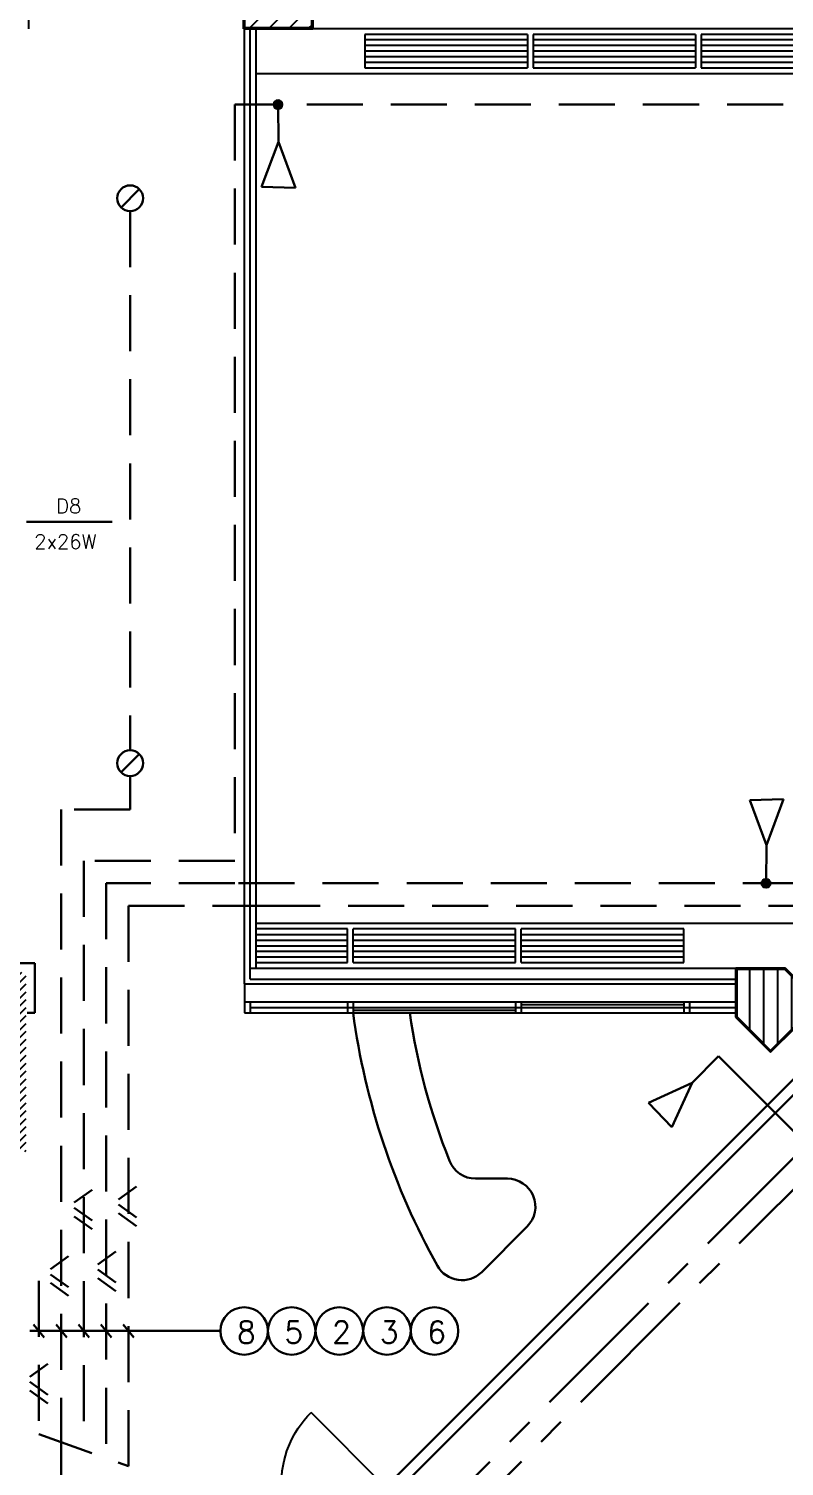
# Model space of a CAD drawing. Extents: x 21.2 to 81.9, y 10.7 to 70.
# Drawn here: x 34.3 to 41.04, y 39.1 to 51.93 of the extents above; entities that cross this region are included whole.
import ezdxf

# ---------------------------------------------------------------- set-up
doc = ezdxf.new("R2010")
doc.units = 0
doc.header["$MEASUREMENT"] = 0
for name, pattern in [('Center', [2, 1.25, -0.25, 0.25, -0.25]), ('Dashed', [0.75, 0.5, -0.25]), ('Default', [0]), ('Solid', [0])]:
    doc.linetypes.add(name, pattern=pattern)
for name, color, linetype in [('1st floor plan$0$1F', 15, 'Continuous'), ('1st floor plan$0$2F', 7, 'Continuous'), ('1st floor plan$0$2FIN', 7, 'Continuous'), ('1st floor plan$0$CAI', 52, 'Continuous'), ('1st floor plan$0$CAIX', 52, 'Continuous'), ('1st floor plan$0$Doors', 142, 'Continuous'), ('1st floor plan$0$Hatch', 15, 'Continuous'), ('1st floor plan$0$Pillars', 30, 'Continuous'), ('IE003', 7, 'Continuous'), ('Xref_Plan', 7, 'Continuous')]:
    doc.layers.add(name, color=color, linetype=linetype)
for name, color, linetype, lineweight in [('1st floor plan$0$Interior Walls', 7, 'Continuous', 30), ('1st floor plan$0$Partitions', 7, 'Continuous', 30), ('Illumination', 30, 'Solid', 30)]:
    doc.layers.add(name, color=color, linetype=linetype, lineweight=lineweight)
doc.styles.add('Default', font='SIMPLEX.shx', dxfattribs={"height": 0.175})
doc.styles.add('Simplex', font='SIMPLEX.SHX')

# ---------------------------------------------------------------- blocks, each defined once
blk = doc.blocks.new('3')
at = {"layer": 'Illumination', "color": 7}
for p, q in [((-49, -68), (66, 92)), ((28, -68), (143, 92)), ((304, -68), (189, 92))]:
    blk.add_line(p, q, dxfattribs=at)
blk = doc.blocks.new('Bola')
at = {"layer": 'IE003', "color": 7, "linetype": 'Default', "const_width": 0.2}
blk.add_lwpolyline([(-0.1, 0, 1), (0.1, 0, 1)], format="xyb", close=True, dxfattribs=at)
at = {"layer": 'IE003', "color": 7, "linetype": 'Default'}
blk.add_circle((0, 0), 0.2, dxfattribs=at)
blk = doc.blocks.new('1st floor plan$0$Door 1')
blk.add_line((0, 0), (0, 0.941))
blk.add_arc((0, 0.041), 0.9, 357.3627, 90)
blk = doc.blocks.new('*X44')
at = {"color": 0}
for p, q in [((16.826, 17.319), (16.994, 17.319)), ((16.876, 17.369), (16.944, 17.369)), ((16.74, 17.219), (17.094, 17.219)), ((16.776, 17.269), (17.044, 17.269)), ((16.79, 17.169), (17.144, 17.169)), ((16.84, 17.119), (17.194, 17.119)), ((16.89, 17.069), (17.244, 17.069)), ((16.94, 17.019), (17.294, 17.019)), ((16.99, 16.969), (17.344, 16.969)), ((16.892, 16.819), (17.246, 16.819)), ((16.942, 16.869), (17.296, 16.869)), ((16.992, 16.919), (17.346, 16.919)), ((16.792, 16.719), (17.146, 16.719)), ((16.842, 16.769), (17.196, 16.769)), ((15.668, 16.569), (15.835, 16.569)), ((15.718, 16.619), (15.785, 16.619)), ((16.642, 16.569), (16.996, 16.569)), ((16.692, 16.619), (17.046, 16.619)), ((16.742, 16.669), (17.096, 16.669)), ((15.581, 16.469), (15.935, 16.469)), ((15.618, 16.519), (15.885, 16.519)), ((15.631, 16.419), (15.985, 16.419)), ((16.492, 16.419), (16.846, 16.419)), ((16.542, 16.469), (16.896, 16.469)), ((16.592, 16.519), (16.946, 16.519)), ((15.681, 16.369), (16.035, 16.369)), ((15.731, 16.319), (16.085, 16.319)), ((16.392, 16.319), (16.746, 16.319)), ((16.442, 16.369), (16.796, 16.369)), ((15.781, 16.269), (16.135, 16.269)), ((15.831, 16.219), (16.185, 16.219)), ((15.881, 16.169), (16.235, 16.169)), ((16.242, 16.169), (16.596, 16.169)), ((16.292, 16.219), (16.646, 16.219)), ((16.342, 16.269), (16.696, 16.269)), ((15.931, 16.119), (16.546, 16.119)), ((15.981, 16.069), (16.496, 16.069)), ((16.031, 16.019), (16.446, 16.019)), ((16.081, 15.969), (16.396, 15.969)), ((16.131, 15.919), (16.346, 15.919)), ((16.181, 15.869), (16.296, 15.869)), ((16.231, 15.819), (16.246, 15.819))]:
    blk.add_line(p, q, dxfattribs=at)
blk = doc.blocks.new('1st floor plan$0$P4')
at = {"layer": '1st floor plan$0$Hatch'}
h = blk.add_hatch(dxfattribs=at)
h.set_pattern_fill('ANSI31', color=256, angle=45, style=0)
h.set_pattern_definition([(90, (-42.26722, -42.72792), (-0.125, 3e-17), [])])
h.paths.add_polyline_path([(0.424, 0), (0.124, 0.3), (-0.3, 0.3), (-0.3, 0), (-0.3, -0.124), (-0.124, -0.3), (0, -0.424), (0.212, -0.212)])
at = {"layer": '1st floor plan$0$Partitions'}
blk.add_lwpolyline([(-0.31, -0.128), (-0.31, 0), (-0.31, 0.31), (0.129, 0.31), (0.438, 0), (0.219, -0.219), (0, -0.438), (-0.131, -0.307)], close=True, dxfattribs=at)
at = {"layer": '1st floor plan$0$Pillars'}
blk.add_lwpolyline([(-0.3, -0.124), (-0.3, 0), (-0.3, 0.3), (0.124, 0.3), (0.424, 0), (0.212, -0.212), (0, -0.424), (-0.124, -0.3)], close=True, dxfattribs=at)
blk = doc.blocks.new('1st floor plan$0$J3')
at = {"color": 0}
for p, q in [((0, 0.4), (-6.88, 0.4)), ((-6.465, 0.3), (-6.465, 0.4)), ((-6.415, 0.3), (-6.415, 0.4)), ((-4.965, 0.3), (-4.965, 0.4)), ((-4.915, 0.3), (-4.915, 0.4)), ((-3.465, 0.3), (-3.465, 0.4)), ((-3.415, 0.3), (-3.415, 0.4)), ((-1.965, 0.3), (-1.965, 0.4)), ((-1.915, 0.3), (-1.915, 0.4)), ((-0.465, 0.3), (-0.465, 0.4)), ((-0.415, 0.3), (-0.415, 0.4)), ((0, 0.35), (-6.88, 0.35)), ((0, 0.3), (-6.88, 0.3))]:
    blk.add_line(p, q, dxfattribs=at)
at = {"color": 15}
for p, q in [((-4.965, 0.325), (-6.415, 0.325)), ((-3.465, 0.375), (-4.915, 0.375)), ((-1.965, 0.325), (-3.415, 0.325)), ((-0.465, 0.375), (-1.915, 0.375))]:
    blk.add_line(p, q, dxfattribs=at)
at = {"layer": '1st floor plan$0$1F'}
for p, q in [((-6.415, -0.05), (-6.415, -0.35)), ((-4.965, -0.05), (-6.415, -0.05)), ((-4.965, -0.1), (-6.415, -0.1)), ((-4.965, -0.05), (-4.965, -0.35)), ((-3.465, -0.05), (-4.915, -0.05)), ((-4.915, -0.05), (-4.915, -0.35)), ((-3.465, -0.1), (-4.915, -0.1)), ((-3.465, -0.05), (-3.465, -0.35)), ((-1.965, -0.05), (-3.415, -0.05)), ((-3.415, -0.05), (-3.415, -0.35)), ((-1.965, -0.1), (-3.415, -0.1)), ((-1.965, -0.05), (-1.965, -0.35)), ((-0.465, -0.05), (-1.915, -0.05)), ((-1.915, -0.05), (-1.915, -0.35)), ((-0.465, -0.1), (-1.915, -0.1)), ((-0.465, -0.05), (-0.465, -0.35)), ((-4.965, -0.15), (-6.415, -0.15)), ((-4.965, -0.2), (-6.415, -0.2)), ((-4.965, -0.25), (-6.415, -0.25)), ((-3.465, -0.15), (-4.915, -0.15)), ((-3.465, -0.2), (-4.915, -0.2)), ((-3.465, -0.25), (-4.915, -0.25)), ((-1.965, -0.15), (-3.415, -0.15)), ((-1.965, -0.2), (-3.415, -0.2)), ((-1.965, -0.25), (-3.415, -0.25)), ((-0.465, -0.15), (-1.915, -0.15)), ((-0.465, -0.2), (-1.915, -0.2)), ((-0.465, -0.25), (-1.915, -0.25)), ((-4.965, -0.3), (-6.415, -0.3)), ((-6.415, -0.35), (-4.965, -0.35)), ((-3.465, -0.3), (-4.915, -0.3)), ((-4.915, -0.35), (-3.465, -0.35)), ((-1.965, -0.3), (-3.415, -0.3)), ((-3.415, -0.35), (-1.965, -0.35)), ((-0.465, -0.3), (-1.915, -0.3)), ((-1.915, -0.35), (-0.465, -0.35))]:
    blk.add_line(p, q, dxfattribs=at)
at = {"layer": '1st floor plan$0$2F'}
for p, q in [((0, 0.14), (-6.88, 0.14)), ((0, 0.1), (-6.88, 0.1)), ((0, 0), (-6.88, 0))]:
    blk.add_line(p, q, dxfattribs=at)
blk = doc.blocks.new('1st floor plan$0$P2')
at = {"layer": '1st floor plan$0$Hatch'}
h = blk.add_hatch(dxfattribs=at)
h.set_pattern_fill('ANSI31', color=256, style=0)
h.set_pattern_definition([(45, (-41.75321, -29.09718), (-0.08838835, 0.08838835), [])])
h.paths.add_polyline_path([(-0.3, 0.3), (-0.3, -0.3), (0.3, -0.3), (0.3, 0.3)])
at = {"layer": '1st floor plan$0$Pillars'}
blk.add_lwpolyline([(-0.3, -0.3), (0.3, -0.3), (0.3, 0.3), (-0.3, 0.3)], close=True, dxfattribs=at)
blk = doc.blocks.new('1st floor plan$0$P5')
at = {"layer": '1st floor plan$0$Partitions'}
blk.add_lwpolyline([(-0.31, -0.31), (-0.31, 0.31), (0.31, 0.31), (0.31, -0.31)], close=True, dxfattribs=at)
at = {"layer": '1st floor plan$0$Interior Walls'}
blk.add_blockref('1st floor plan$0$P2', (0, 0), dxfattribs=at)
blk = doc.blocks.new('1st floor plan')
at = {"layer": '1st floor plan$0$1F'}
for p, q in [((36.326, 43.947), (71.701, 43.947)), ((37.145, 43.897), (36.326, 43.897)), ((37.145, 43.597), (37.145, 43.897)), ((38.645, 43.897), (37.195, 43.897)), ((37.195, 43.597), (37.195, 43.897)), ((38.645, 43.597), (38.645, 43.897)), ((40.145, 43.897), (38.695, 43.897)), ((38.695, 43.597), (38.695, 43.897)), ((40.145, 43.597), (40.145, 43.897)), ((36.326, 43.847), (37.145, 43.847)), ((36.326, 43.797), (37.145, 43.797)), ((36.326, 43.747), (37.145, 43.747)), ((37.195, 43.847), (38.645, 43.847)), ((37.195, 43.797), (38.645, 43.797)), ((37.195, 43.747), (38.645, 43.747)), ((38.695, 43.847), (40.145, 43.847)), ((38.695, 43.797), (40.145, 43.797)), ((38.695, 43.747), (40.145, 43.747)), ((36.326, 43.697), (37.145, 43.697)), ((36.326, 43.647), (37.145, 43.647)), ((37.195, 43.697), (38.645, 43.697)), ((37.195, 43.647), (38.645, 43.647)), ((38.695, 43.697), (40.145, 43.697)), ((38.695, 43.647), (40.145, 43.647)), ((36.326, 43.597), (37.145, 43.597)), ((37.195, 43.597), (38.645, 43.597)), ((38.695, 43.597), (40.145, 43.597))]:
    blk.add_line(p, q, dxfattribs=at)
at = {"layer": '1st floor plan$0$2F'}
for p, q in [((36.326, 51.527), (71.701, 51.527)), ((36.276, 43.547), (40.61, 43.547)), ((36.226, 43.407), (40.61, 43.407)), ((36.276, 43.447), (40.61, 43.447))]:
    blk.add_line(p, q, dxfattribs=at)
at = {"layer": '1st floor plan$0$2FIN'}
for p, q in [((34.301, 51.927), (34.301, 52.227)), ((36.226, 43.407), (36.226, 51.927)), ((36.276, 43.447), (36.276, 51.927)), ((36.326, 51.927), (36.326, 43.547)), ((36.226, 43.407), (36.226, 43.247))]:
    blk.add_line(p, q, dxfattribs=at)
at = {"layer": '1st floor plan$0$CAI'}
for p, q in [((36.226, 43.247), (40.61, 43.247)), ((36.226, 43.247), (36.226, 43.147)), ((36.276, 43.247), (36.276, 43.147)), ((37.145, 43.247), (37.145, 43.147)), ((37.195, 43.247), (37.195, 43.147)), ((38.645, 43.247), (38.645, 43.147)), ((38.695, 43.247), (38.695, 43.147)), ((40.145, 43.247), (40.145, 43.147)), ((40.195, 43.247), (40.195, 43.147)), ((36.226, 43.147), (40.61, 43.147)), ((36.276, 43.197), (40.61, 43.197))]:
    blk.add_line(p, q, dxfattribs=at)
at = {"layer": '1st floor plan$0$CAI', "color": 15}
for p, q in [((38.695, 43.222), (40.145, 43.222)), ((37.195, 43.172), (38.645, 43.172))]:
    blk.add_line(p, q, dxfattribs=at)
at = {"layer": '1st floor plan$0$Interior Walls'}
blk.add_lwpolyline([(37.7, 43.147, 0.058023), (38.055, 41.827, 0.307168), (38.287, 41.669), (38.571, 41.669, -0.668179), (38.748, 41.242), (38.342, 40.836, -0.497876), (37.947, 40.891, -0.093534), (37.195, 43.147)], format="xyb", dxfattribs=at)
blk.add_lwpolyline([(41.298, 42.732), (37.485, 38.918), (37.556, 38.848), (41.369, 42.661)], dxfattribs=at)
at = {"layer": '1st floor plan$0$Partitions'}
for p, q in [((33.626, 43.592), (34.356, 43.592)), ((34.356, 43.592), (34.356, 43.147)), ((34.356, 43.147), (34.286, 43.147))]:
    blk.add_line(p, q, dxfattribs=at)
at = {"layer": '1st floor plan$0$CAIX'}
blk.add_blockref('1st floor plan$0$J3', (43.716, 51.927), dxfattribs=at)
at = {"layer": '1st floor plan$0$Doors', "xscale": -1, "rotation": 45.00000000000065}
blk.add_blockref('1st floor plan$0$Door 1', (37.485, 38.918), dxfattribs=at)
at = {"layer": '1st floor plan$0$Hatch', "rotation": 45.0000000000033}
blk.add_blockref('*X44', (33.975, 19.249), dxfattribs=at)
at = {"layer": '1st floor plan$0$Partitions'}
for name, p in [('1st floor plan$0$P5', (36.526, 52.237)), ('1st floor plan$0$P4', (40.92, 43.237))]:
    blk.add_blockref(name, p, dxfattribs=at)

msp = doc.modelspace()

# ---------------------------------------------------------------- linework, layer by layer
at = {"layer": 'Illumination', "linetype": 'Dashed'}
for points in [[(66.534, 50.917), (66.531, 51.251), (36.141, 51.251), (36.141, 44.504), (34.792, 44.504), (34.792, 39.247)], [(35.206, 50.3), (35.206, 45.49)], [(32.959, 40.758), (34.392, 40.758), (34.392, 39.389), (35.192, 39.104), (35.192, 44.104), (36.401, 44.104), (72.767, 44.104), (72.767, 45.379)], [(35.206, 45.261), (35.206, 44.963), (34.592, 44.963), (34.592, 39.318), (34.592, 37.843), (33.629, 37.843), (33.629, 36.38), (34.047, 35.963)], [(62.171, 44.644), (62.173, 44.304), (36.141, 44.304), (34.992, 44.304), (34.992, 39.175)]]:
    msp.add_lwpolyline(points, dxfattribs=at)
at = {"layer": 'Illumination'}
for points in [[(36.528, 50.917), (36.525, 51.251)], [(35.287, 50.496), (35.125, 50.333)], [(34.282, 47.529), (35.046, 47.529)], [(35.287, 45.456), (35.125, 45.294)], [(40.882, 44.644), (40.879, 44.304)], [(34.311, 40.31), (36.011, 40.31)], [(34.345, 40.369), (34.44, 40.252)], [(34.545, 40.369), (34.64, 40.252)], [(34.745, 40.369), (34.84, 40.252)], [(34.945, 40.369), (35.04, 40.252)], [(35.145, 40.369), (35.24, 40.252)]]:
    msp.add_lwpolyline(points, dxfattribs=at)
at = {"layer": 'Illumination', "linetype": 'Center'}
for points in [[(36.528, 50.917), (36.68, 50.508), (36.378, 50.516)], [(40.882, 44.644), (41.034, 45.053), (40.733, 45.045)], [(40.22, 42.524), (40.039, 42.128), (39.831, 42.346)]]:
    msp.add_lwpolyline(points, close=True, dxfattribs=at)
for points in [[(62.733, 42.647), (62.498, 42.885), (51.556, 31.928), (41.524, 41.974), (35.745, 36.194), (35.437, 36.17), (35.413, 35.862), (31.671, 32.12), (35.96, 27.832)], [(40.22, 42.524), (40.454, 42.762), (51.06, 32.142), (51.06, 32.142), (50.826, 31.904)], [(41.242, 41.974), (36.565, 37.289)]]:
    msp.add_lwpolyline(points, dxfattribs=at)
at = {"layer": 'Illumination'}
for centre, radius in [((35.206, 50.415), 0.115), ((35.206, 45.375), 0.115), ((36.223, 40.31), 0.212), ((36.647, 40.31), 0.212), ((37.072, 40.31), 0.212), ((37.497, 40.31), 0.212), ((37.921, 40.31), 0.212)]:
    msp.add_circle(centre, radius, dxfattribs=at)

# ---------------------------------------------------------------- block references
for name, p, xscale, yscale, zscale, rotation in [('Bola', (36.525, 51.251), -0.2000000376799598, 0.2000000376799598, 0.2000000376799602, 180), ('Bola', (40.879, 44.304), 0.2000000376799589, 0.2000000376799598, 0.2000000376799602, 314.9999999999997), ('3', (34.799, 41.266), 0.001000000188399852, 0.001000000188399852, 0.001000000188399801, 90), ('3', (35.195, 41.294), 0.001000000188399852, 0.001000000188399852, 0.001000000188399801, 90), ('3', (34.587, 40.672), 0.001000000188399852, 0.001000000188399852, 0.001000000188399801, 90), ('3', (35.011, 40.715), 0.001000000188399852, 0.001000000188399852, 0.001000000188399801, 90), ('3', (34.404, 39.712), 0.001000000188399852, 0.001000000188399852, 0.001000000188399801, 90)]:
    msp.add_blockref(name, p, dxfattribs=dict(at, xscale=xscale, yscale=yscale, zscale=zscale, rotation=rotation))
at = {"layer": 'Xref_Plan'}
msp.add_blockref('1st floor plan', (0, 0), dxfattribs=at)

# ---------------------------------------------------------------- texts
at = {"layer": 'Illumination'}
for s, height, style, p in [('D8', 0.128, 'Default', (34.546, 47.606)), ('2x26W', 0.128, 'Default', (34.35, 47.287)), ('8', 0.195, 'Simplex', (36.159, 40.202)), ('5', 0.195, 'Simplex', (36.583, 40.202)), ('2', 0.195, 'Simplex', (37.008, 40.202)), ('3', 0.195, 'Simplex', (37.433, 40.202)), ('6', 0.195, 'Simplex', (37.857, 40.202))]:
    msp.add_text(s, height=height, dxfattribs=dict(at, style=style)).set_placement(p)

doc.saveas('drawing.dxf')
